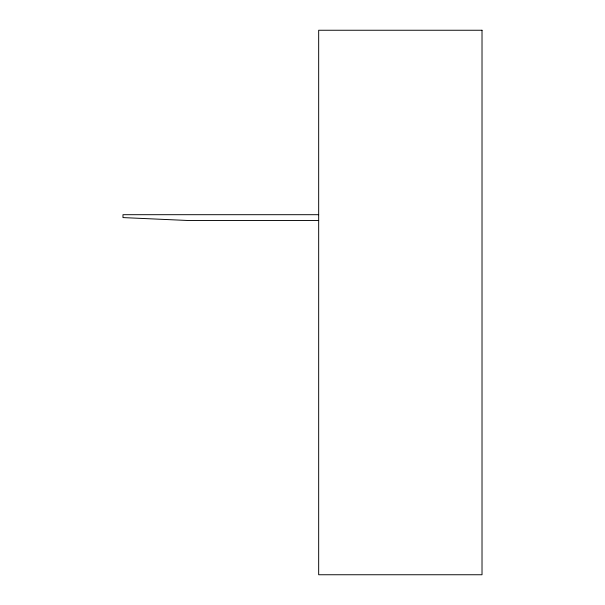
<?xml version="1.0" encoding="UTF-8"?>
<svg xmlns="http://www.w3.org/2000/svg" width="605" height="605" viewBox="0 0 605 605"><rect width="100%" height="100%" fill="white"/><g stroke="black" fill="none" stroke-linecap="round" stroke-linejoin="round"><path stroke-width="0.91" d="M318.669 214.699L122.981 214.699L122.981 217.588L187.807 220.485L318.669 220.485M482.019 30.25L318.669 30.25L318.669 574.75L482.019 574.75L482.019 30.25"/></g></svg>
